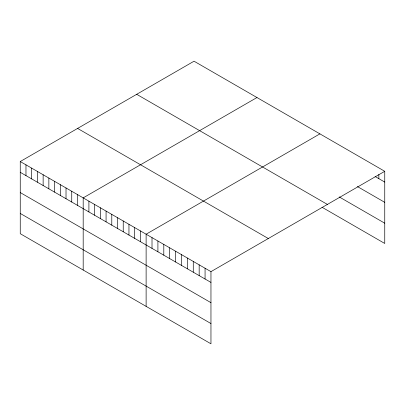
<?xml version="1.0" encoding="UTF-8"?>
<svg xmlns="http://www.w3.org/2000/svg" width="405" height="405" viewBox="0 0 405 405"><rect width="100%" height="100%" fill="white"/><g stroke="black" fill="none" stroke-linecap="round" stroke-linejoin="round"><path stroke-width="0.61" d="M20.25 161.539L210.959 271.644L210.959 343.799L20.25 233.695L20.25 161.539L194.041 61.201L384.75 171.305L384.75 243.461L322.051 207.264M256.973 97.534L83.182 197.873L83.182 270.029M319.909 133.868L146.119 234.206L146.119 306.362M210.959 271.644L384.75 171.305M375.106 176.509L384.75 182.078M357.423 186.558L384.75 202.333M339.203 196.906L384.75 223.206M136.688 94.309L327.397 204.419M77.603 128.425L268.312 238.53M20.25 172.307L210.959 282.417M20.25 192.567L210.959 302.672M20.25 213.435L210.959 323.544M378.857 174.484L378.857 178.676M205.067 268.242L205.067 279.01M199.169 264.835L199.169 275.608M193.276 261.433L193.276 272.206M187.383 258.031L187.383 268.804M181.486 254.629L181.486 265.397M175.593 251.221L175.593 261.994M169.695 247.819L169.695 258.592M163.802 244.417L163.802 255.19M157.91 241.015L157.91 251.783M152.012 237.608L152.012 248.381M140.398 230.906L140.398 241.674M134.678 227.6L134.678 238.373M128.952 224.299L128.952 235.067M123.231 220.993L123.231 231.766M117.511 217.693L117.511 228.466M111.79 214.387L111.79 225.16M106.07 211.086L106.07 221.859M100.349 207.78L100.349 218.553M94.628 204.479L94.628 215.252M88.908 201.174L88.908 211.947M77.461 194.567L77.461 205.34M71.741 191.266L71.741 202.039M66.02 187.96L66.02 198.733M60.299 184.66L60.299 195.433M54.579 181.354L54.579 192.127M48.858 178.053L48.858 188.826M43.138 174.747L43.138 185.52M37.412 171.447L37.412 182.22M31.691 168.146L31.691 178.914M25.971 164.84L25.971 175.613"/></g></svg>
